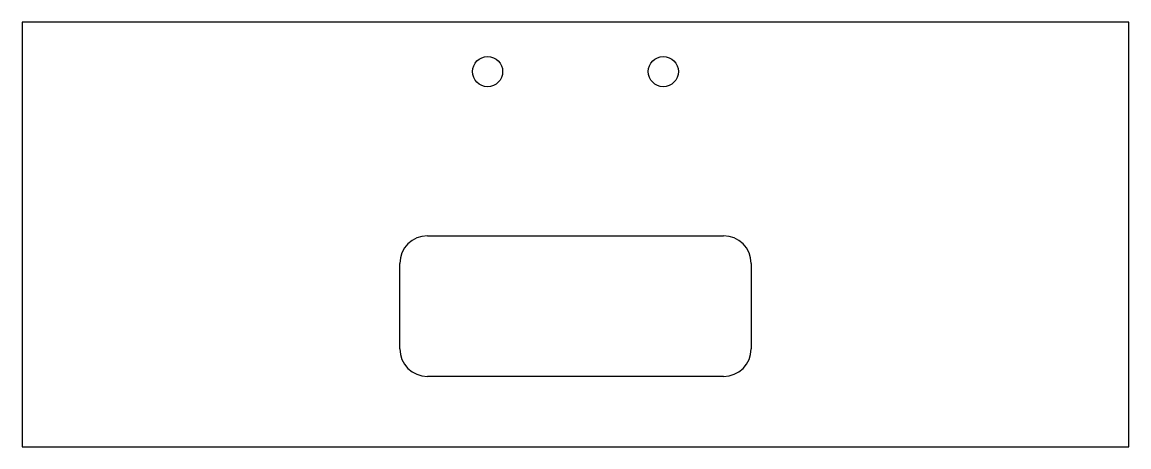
# Model space of a CAD drawing. Header units: millimetres. Extents: x -60 to 60, y -24 to 22.
import ezdxf

# ---------------------------------------------------------------- set-up
doc = ezdxf.new("R2010")
doc.units = ezdxf.units.MM
doc.layers.add('CUT', color=7, linetype='Continuous')

msp = doc.modelspace()

# ---------------------------------------------------------------- linework, layer by layer
at = {"layer": 'CUT'}
for p, q in [((-60, 22.16), (-60, -23.84)), ((60, 22.16), (-60, 22.16)), ((60, -23.84), (60, 22.16)), ((-16.05, -0.98), (16.05, -0.98)), ((-19.05, -13.22), (-19.05, -3.98)), ((19.05, -3.98), (19.05, -13.22)), ((16.05, -16.22), (-16.05, -16.22)), ((-60, -23.84), (60, -23.84))]:
    msp.add_line(p, q, dxfattribs=at)
for centre in [(-9.53, 16.8), (9.52, 16.8)]:
    msp.add_circle(centre, 1.63, dxfattribs=at)
for centre, start, end in [((-16.05, -3.98), 90, 180), ((16.05, -3.98), 0, 90), ((-16.05, -13.22), -180, -90), ((16.05, -13.22), -90, 0)]:
    msp.add_arc(centre, 3, start, end, dxfattribs=at)

doc.saveas('drawing.dxf')
